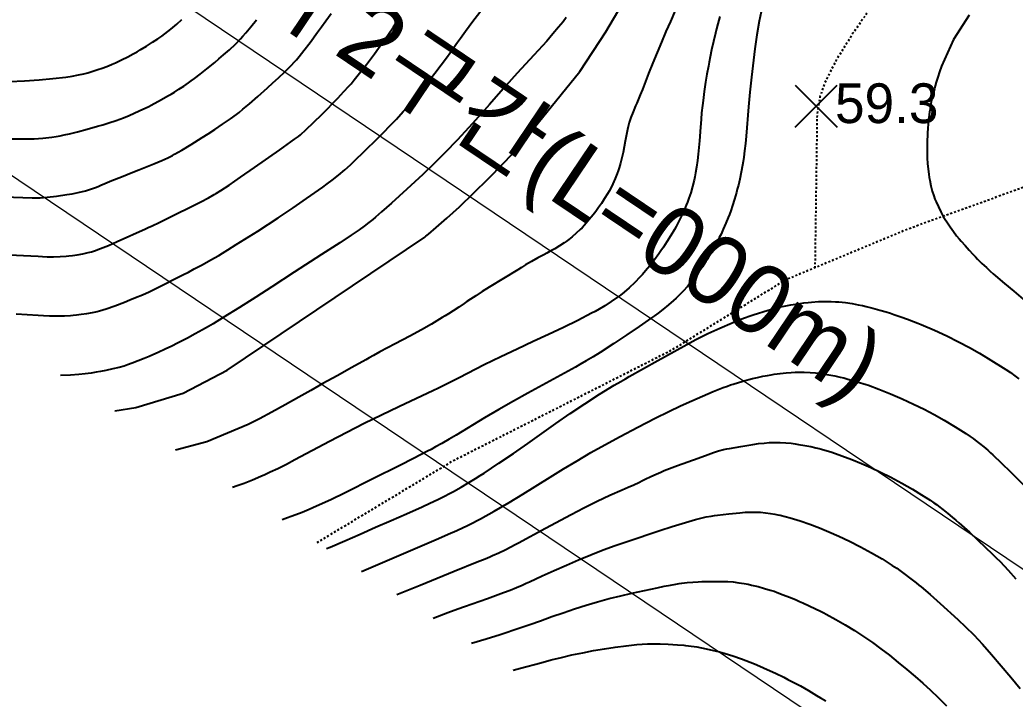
# Model space of a CAD drawing. Header units: millimetres. Extents: x 156921 to 159642, y 477538 to 479586.
# Drawn here: x 157481.7 to 157531.8, y 479121.6 to 479155.8 of the extents above; entities that cross this region are included whole.
import ezdxf

# ---------------------------------------------------------------- set-up
doc = ezdxf.new("R2010")
doc.units = ezdxf.units.MM
doc.header["$MEASUREMENT"] = 0
for name, pattern in [('5M2P5', [7.5, 5, -2.5]), ('CONT', [2, 1, 1]), ('DGN Style 3', [0.047061, 0.033615, -0.013446])]:
    doc.linetypes.add(name, pattern=pattern)
for name, color, linetype, transparency in [('A0023119', 16, '5M2P5', 0.6), ('F0017111', 94, 'Continuous', 0.6), ('F0017114', 80, 'Continuous', 0.6), ('F0027132', 56, 'Continuous', 0.6), ('F0027217', 56, 'Continuous', 0.6)]:
    doc.layers.add(name, color=color, linetype=linetype, transparency=transparency)
doc.layers.add('평면-임시폴대', color=136, linetype='Continuous', lineweight=9)
doc.layers.add('평면선형_인출선&문자', color=7, linetype='Continuous')
doc.styles.add('HM 4_폴대', font='BAREUNDOTUMPRO1.TTF')
doc.styles.add('HM 6_일반문자', font='BAREUNDOTUMPRO1.TTF')

# ---------------------------------------------------------------- blocks, each defined once
blk = doc.blocks.new('F0027217')
at = {"layer": 'F0027217'}
for points in [[(-0.707, 0.707), (0.707, -0.707)], [(-0.707, -0.707), (0.707, 0.707)]]:
    blk.add_lwpolyline(points, dxfattribs=at)

msp = doc.modelspace()

# ---------------------------------------------------------------- linework, layer by layer
at = {"layer": 'A0023119', "linetype": 'DGN Style 3', "transparency": 33554521, "flags": 128}
for points in [[(157579.074, 479330.376), (157578.047, 479326.236), (157577.348, 479322.314), (157576.724, 479316.971), (157576.191, 479312.093), (157576.214, 479307.709), (157576.647, 479303.925), (157577.009, 479300.539), (157577.115, 479296.181), (157577.931, 479291.625), (157578.59, 479287.014), (157579.96, 479282.91), (157581.192, 479279.495), (157582.144, 479277.067), (157583.134, 479274.927), (157583.421, 479273.387), (157583.483, 479272.478), (157583.313, 479271.083), (157582.683, 479267.164), (157581.774, 479264.026), (157580.768, 479261.93), (157578.606, 479258.345), (157577.041, 479255.086), (157575.162, 479250.777), (157573.498, 479244.967), (157571.815, 479238.374), (157570.375, 479233.284), (157568.714, 479228.696), (157567.678, 479226.251), (157562.926, 479217.194), (157560.07, 479213.604), (157558.46, 479211.576), (157557.844, 479210.699), (157557.423, 479209.94), (157557.116, 479209.34), (157556.927, 479208.836), (157556.477, 479206.025), (157556.171, 479204.278), (157554.952, 479200.671), (157552.918, 479197.773), (157552.336, 479197.262), (157547.333, 479194.407), (157545.696, 479193.279), (157544.439, 479192.348), (157543.077, 479190.417), (157542.771, 479189.679), (157541.262, 479184.771), (157540.374, 479182.692), (157537.724, 479177.768), (157535.393, 479174.184), (157534.569, 479172.772), (157534.127, 479171.908), (157533.472, 479170.701), (157533.177, 479170.132), (157531.476, 479166.812), (157531.046, 479166.019), (157530.589, 479165.131), (157529.896, 479163.715), (157524.265, 479156.098), (157523.59, 479155.128), (157522.752, 479153.782), (157522.167, 479152.627), (157521.933, 479151.923), (157521.784, 479151.006), (157521.677, 479143.337)], [(157496.616, 479129.493), (157503.461, 479133.61), (157514.479, 479139.19), (157520.228, 479142.735), (157526.38, 479145.292), (157533.469, 479147.852), (157543.911, 479150.572), (157555.427, 479156.515), (157565.975, 479161.988), (157575.555, 479166.952), (157590.963, 479174.684)]]:
    msp.add_lwpolyline(points, dxfattribs=at)
at = {"layer": 'F0017111', "transparency": 33554521, "flags": 128}
for points in [[(157481.475, 479141.004), (157482.569, 479140.94), (157482.842, 479140.925), (157483.149, 479140.913), (157483.523, 479140.906), (157483.896, 479140.909), (157484.2, 479140.925), (157484.335, 479140.937), (157484.505, 479140.955), (157484.746, 479140.986), (157485.024, 479141.028), (157485.306, 479141.078), (157485.483, 479141.111), (157485.544, 479141.126), (157485.655, 479141.157), (157485.994, 479141.261), (157486.43, 479141.411), (157486.925, 479141.598), (157487.189, 479141.702), (157487.48, 479141.82), (157487.829, 479141.967), (157488.168, 479142.117), (157488.434, 479142.245), (157489.886, 479142.982), (157490.136, 479143.109), (157490.434, 479143.264), (157490.829, 479143.477), (157491.26, 479143.716), (157491.663, 479143.95), (157491.858, 479144.066), (157492.127, 479144.229), (157492.544, 479144.488), (157493.626, 479145.173), (157494.664, 479145.845), (157495.411, 479146.341), (157496.084, 479146.807), (157496.9, 479147.389), (157497.122, 479147.549), (157497.375, 479147.738), (157497.692, 479147.987), (157498.016, 479148.255), (157498.292, 479148.503), (157498.419, 479148.622), (157498.605, 479148.8), (157498.91, 479149.098), (157499.754, 479149.934), (157499.994, 479150.173), (157500.267, 479150.451), (157500.607, 479150.808), (157500.956, 479151.184), (157501.252, 479151.518), (157501.388, 479151.675), (157501.569, 479151.893), (157501.844, 479152.232), (157502.179, 479152.653), (157502.539, 479153.117), (157503.179, 479153.965), (157503.42, 479154.297), (157503.608, 479154.566), (157503.688, 479154.686), (157503.831, 479154.885), (157504.095, 479155.243), (157504.463, 479155.731), (157506.251, 479158.065)], [(157480.371, 479146.909), (157482.272, 479146.843), (157482.478, 479146.838), (157482.546, 479146.839), (157482.669, 479146.845), (157483.037, 479146.875), (157483.499, 479146.927), (157484.014, 479147.005), (157484.285, 479147.049), (157484.587, 479147.109), (157484.952, 479147.199), (157485.312, 479147.307), (157485.464, 479147.364), (157485.599, 479147.422), (157485.724, 479147.482), (157485.927, 479147.571), (157486.284, 479147.719), (157486.763, 479147.91), (157487.335, 479148.131), (157487.643, 479148.249), (157487.985, 479148.383), (157488.394, 479148.549), (157488.793, 479148.718), (157489.104, 479148.86), (157489.272, 479148.941), (157489.332, 479148.973), (157489.447, 479149.036), (157489.805, 479149.243), (157490.278, 479149.528), (157490.834, 479149.875), (157491.132, 479150.065), (157491.464, 479150.279), (157491.862, 479150.545), (157492.251, 479150.814), (157492.557, 479151.039), (157492.689, 479151.141), (157492.887, 479151.301), (157493.214, 479151.58), (157493.638, 479151.951), (157494.125, 479152.39), (157494.385, 479152.626), (157494.666, 479152.885), (157494.989, 479153.19), (157495.289, 479153.483), (157495.502, 479153.705), (157495.586, 479153.798), (157495.721, 479153.96), (157495.955, 479154.259), (157496.269, 479154.672), (157496.641, 479155.177), (157496.841, 479155.452), (157497.061, 479155.758), (157497.318, 479156.127)], [(157486.441, 479136.119), (157487.498, 479136.284), (157489.88, 479137.008), (157492.083, 479138.164), (157502.033, 479144.871), (157502.097, 479144.92), (157502.221, 479145.02), (157502.616, 479145.35), (157503.149, 479145.816), (157503.784, 479146.393), (157505.228, 479147.793), (157506.001, 479148.592), (157506.401, 479149.017), (157506.81, 479149.457), (157509.838, 479153.207), (157511.148, 479155.2), (157511.752, 479156.226)], [(157514.636, 479156.271), (157514.4, 479155.729), (157514.175, 479155.211), (157513.952, 479154.684), (157513.511, 479153.634), (157513.299, 479153.11), (157513.1, 479152.574), (157512.999, 479152.302), (157512.889, 479152.027), (157512.788, 479151.784), (157512.71, 479151.609), (157512.644, 479151.468), (157512.521, 479151.182), (157512.414, 479150.891), (157512.331, 479150.631), (157512.281, 479150.442), (157512.247, 479150.288), (157512.122, 479149.691), (157512.017, 479149.127), (157511.963, 479148.857), (157511.897, 479148.59), (157511.831, 479148.359), (157511.776, 479148.197), (157511.727, 479148.068), (157511.624, 479147.812), (157511.508, 479147.558), (157511.398, 479147.336), (157511.313, 479147.178), (157511.24, 479147.052), (157511.09, 479146.804), (157510.933, 479146.561), (157510.79, 479146.352), (157510.684, 479146.206), (157510.596, 479146.091), (157510.419, 479145.867), (157510.236, 479145.651), (157510.073, 479145.469), (157509.954, 479145.343), (157509.857, 479145.247), (157509.661, 479145.06), (157509.461, 479144.886), (157509.283, 479144.742), (157509.154, 479144.647), (157509.049, 479144.575), (157508.827, 479144.43), (157508.583, 479144.283), (157508.355, 479144.153), (157508.179, 479144.059), (157508.029, 479143.982), (157507.722, 479143.82), (157507.402, 479143.64), (157507.113, 479143.471), (157506.899, 479143.34), (157506.722, 479143.228), (157506.009, 479142.783), (157505.285, 479142.342), (157504.933, 479142.127), (157504.604, 479141.919), (157504.332, 479141.743), (157504.152, 479141.621), (157504.017, 479141.526), (157503.745, 479141.34), (157503.472, 479141.159), (157503.232, 479141.005), (157503.059, 479140.898), (157502.92, 479140.814), (157502.378, 479140.492), (157501.866, 479140.196), (157501.29, 479139.879), (157500.555, 479139.496), (157500.157, 479139.29), (157499.776, 479139.088), (157499.455, 479138.913), (157499.235, 479138.791), (157499.067, 479138.694), (157498.37, 479138.301), (157497.626, 479137.892), (157496.909, 479137.498), (157496.296, 479137.149), (157495.696, 479136.806), (157495.017, 479136.429), (157494.332, 479136.057), (157493.712, 479135.727), (157493.145, 479135.437), (157491.062, 479134.564), (157489.485, 479134.137)], [(157516.895, 479155.98), (157516.791, 479155.61), (157516.722, 479155.347), (157516.67, 479155.138), (157516.571, 479154.72), (157516.478, 479154.303), (157516.401, 479153.939), (157516.351, 479153.68), (157516.313, 479153.474), (157516.24, 479153.063), (157516.174, 479152.66), (157516.121, 479152.311), (157516.087, 479152.067), (157516.062, 479151.873), (157516.016, 479151.492), (157515.976, 479151.12), (157515.945, 479150.802), (157515.927, 479150.581), (157515.915, 479150.407), (157515.862, 479149.721), (157515.801, 479149.048), (157515.763, 479148.716), (157515.716, 479148.386), (157515.668, 479148.099), (157515.628, 479147.895), (157515.592, 479147.732), (157515.514, 479147.411), (157515.424, 479147.095), (157515.335, 479146.822), (157515.265, 479146.63), (157515.204, 479146.479), (157515.074, 479146.176), (157514.93, 479145.871), (157514.795, 479145.602), (157514.691, 479145.408), (157514.601, 479145.253), (157514.419, 479144.942), (157514.227, 479144.633), (157514.052, 479144.363), (157513.923, 479144.171), (157513.815, 479144.018), (157513.595, 479143.716), (157513.365, 479143.42), (157513.155, 479143.165), (157513, 479142.987), (157512.871, 479142.847), (157512.607, 479142.575), (157512.33, 479142.316), (157512.079, 479142.099), (157511.893, 479141.952), (157511.738, 479141.84), (157511.425, 479141.621), (157511.104, 479141.414), (157510.818, 479141.239), (157510.609, 479141.121), (157510.439, 479141.031), (157509.744, 479140.672), (157509.02, 479140.32), (157508.268, 479139.966), (157507.489, 479139.606), (157506.687, 479139.234), (157505.867, 479138.845), (157505.033, 479138.436), (157504.191, 479138.003), (157503.766, 479137.783), (157503.338, 479137.567), (157502.961, 479137.381), (157502.69, 479137.25), (157502.472, 479137.147), (157500.728, 479136.327), (157499.858, 479135.91), (157498.988, 479135.477), (157498.118, 479135.03), (157497.247, 479134.573), (157495.504, 479133.648), (157495.069, 479133.422), (157494.637, 479133.207), (157494.26, 479133.027), (157493.993, 479132.904), (157493.781, 479132.811), (157493.361, 479132.632), (157492.949, 479132.47), (157492.595, 479132.34), (157492.365, 479132.262)], [(157519.028, 479156.435), (157518.875, 479155.742), (157518.751, 479155.043), (157518.654, 479154.341), (157518.487, 479152.918), (157518.409, 479152.169), (157518.34, 479151.42), (157518.215, 479149.943), (157518.18, 479149.58), (157518.137, 479149.217), (157518.095, 479148.9), (157518.06, 479148.675), (157518.029, 479148.494), (157517.964, 479148.138), (157517.891, 479147.788), (157517.823, 479147.487), (157517.77, 479147.276), (157517.725, 479147.11), (157517.631, 479146.783), (157517.531, 479146.465), (157517.439, 479146.193), (157517.37, 479146.004), (157517.312, 479145.856), (157517.193, 479145.563), (157517.066, 479145.274), (157516.951, 479145.023), (157516.864, 479144.847), (157516.793, 479144.708), (157516.646, 479144.432), (157516.496, 479144.161), (157516.361, 479143.928), (157516.262, 479143.764), (157516.181, 479143.635), (157516.014, 479143.379), (157515.84, 479143.126), (157515.681, 479142.906), (157515.563, 479142.751), (157515.466, 479142.627), (157515.263, 479142.383), (157515.045, 479142.144), (157514.844, 479141.938), (157514.691, 479141.793), (157514.563, 479141.679), (157514.301, 479141.453), (157514.029, 479141.231), (157513.782, 479141.04), (157513.6, 479140.906), (157513.449, 479140.8), (157512.838, 479140.374), (157512.205, 479139.942), (157511.548, 479139.506), (157510.866, 479139.065), (157510.516, 479138.847), (157510.162, 479138.633), (157509.849, 479138.449), (157509.623, 479138.321), (157509.44, 479138.22), (157507.969, 479137.42), (157507.231, 479137.019), (157506.497, 479136.612), (157505.77, 479136.196), (157505.051, 479135.769), (157503.62, 479134.902), (157503.261, 479134.688), (157502.901, 479134.481), (157502.586, 479134.305), (157502.361, 479134.183), (157502.181, 479134.088), (157501.471, 479133.719), (157500.781, 479133.373), (157499.427, 479132.694), (157498.034, 479131.996), (157497.312, 479131.648), (157496.586, 479131.317), (157496.222, 479131.16), (157495.859, 479131.011), (157495.541, 479130.885), (157495.315, 479130.799), (157495.134, 479130.734), (157494.858, 479130.638)], [(157529.436, 479156.048), (157528.651, 479154.81), (157528.047, 479153.476), (157527.949, 479153.196), (157527.857, 479152.912), (157527.781, 479152.663), (157527.73, 479152.483), (157527.691, 479152.338), (157527.618, 479152.048), (157527.554, 479151.756), (157527.504, 479151.499), (157527.473, 479151.315), (157527.452, 479151.168), (157527.414, 479150.873), (157527.383, 479150.579), (157527.361, 479150.324), (157527.349, 479150.142), (157527.343, 479149.997), (157527.333, 479149.707), (157527.329, 479149.42), (157527.329, 479149.169), (157527.332, 479148.991), (157527.336, 479148.849), (157527.35, 479148.566), (157527.375, 479148.285), (157527.404, 479148.04), (157527.43, 479147.866), (157527.455, 479147.727), (157527.513, 479147.451), (157527.586, 479147.179), (157527.66, 479146.944), (157527.721, 479146.779), (157527.776, 479146.648), (157527.892, 479146.388), (157528.02, 479146.133), (157528.141, 479145.912), (157528.234, 479145.757), (157528.314, 479145.634), (157528.478, 479145.39), (157528.652, 479145.148), (157528.812, 479144.938), (157528.932, 479144.789), (157529.032, 479144.671), (157529.234, 479144.437), (157529.441, 479144.207), (157529.625, 479144.009), (157529.759, 479143.87), (157529.868, 479143.761), (157530.088, 479143.545), (157530.31, 479143.334), (157530.507, 479143.152), (157530.649, 479143.026), (157530.763, 479142.926), (157531.226, 479142.531), (157531.697, 479142.141), (157532.165, 479141.752)], [(157480.754, 479143.991), (157482.582, 479143.9), (157482.787, 479143.889), (157483.028, 479143.881), (157483.341, 479143.88), (157483.676, 479143.889), (157483.98, 479143.91), (157484.125, 479143.923), (157484.303, 479143.945), (157484.547, 479143.982), (157484.82, 479144.031), (157485.088, 479144.089), (157485.253, 479144.128), (157485.309, 479144.145), (157485.411, 479144.178), (157485.719, 479144.29), (157486.111, 479144.447), (157486.555, 479144.642), (157487.986, 479145.289), (157488.109, 479145.344), (157488.309, 479145.437), (157488.663, 479145.605), (157489.713, 479146.115), (157490.021, 479146.267), (157490.361, 479146.437), (157490.761, 479146.642), (157491.146, 479146.844), (157491.437, 479147.007), (157491.56, 479147.078), (157491.778, 479147.217), (157492.191, 479147.49), (157492.766, 479147.88), (157493.473, 479148.369), (157494.749, 479149.262), (157495.488, 479149.79), (157495.635, 479149.897), (157495.685, 479149.939), (157495.78, 479150.019), (157496.068, 479150.278), (157496.441, 479150.63), (157496.869, 479151.053), (157497.662, 479151.865), (157497.968, 479152.19), (157498.216, 479152.461), (157498.325, 479152.584), (157498.487, 479152.778), (157498.755, 479153.115), (157499.102, 479153.564), (157499.501, 479154.095), (157499.713, 479154.381), (157499.944, 479154.698), (157500.21, 479155.078), (157500.46, 479155.448), (157500.64, 479155.737), (157500.712, 479155.862)], [(157480.79, 479149.815), (157481.777, 479149.809), (157482.122, 479149.808), (157482.221, 479149.81), (157482.379, 479149.817), (157482.804, 479149.848), (157483.261, 479149.899), (157483.475, 479149.932), (157483.679, 479149.971), (157483.879, 479150.012), (157484.147, 479150.073), (157484.549, 479150.173), (157485.037, 479150.302), (157485.56, 479150.449), (157485.83, 479150.527), (157486.133, 479150.62), (157486.5, 479150.741), (157486.865, 479150.871), (157487.159, 479150.99), (157487.665, 479151.219), (157488.147, 479151.451), (157488.264, 479151.51), (157488.414, 479151.587), (157488.63, 479151.703), (157489.14, 479151.993), (157489.271, 479152.07), (157489.432, 479152.168), (157489.654, 479152.309), (157489.904, 479152.473), (157490.15, 479152.642), (157490.272, 479152.727), (157490.446, 479152.855), (157490.723, 479153.068), (157491.073, 479153.345), (157491.467, 479153.664), (157491.674, 479153.835), (157491.911, 479154.037), (157492.206, 479154.302), (157492.507, 479154.588), (157492.762, 479154.852), (157492.879, 479154.979), (157493.036, 479155.159), (157493.274, 479155.446), (157493.565, 479155.809)], [(157498.853, 479128.036), (157502.724, 479129.69), (157503.222, 479129.906), (157503.648, 479130.095), (157503.971, 479130.243), (157504.161, 479130.333), (157504.284, 479130.395), (157504.842, 479130.688), (157505.536, 479131.073), (157506.278, 479131.503), (157506.981, 479131.928), (157508.342, 479132.775), (157509.022, 479133.196), (157509.71, 479133.613), (157510.404, 479134.02), (157511.104, 479134.413), (157511.871, 479134.828), (157512.766, 479135.301), (157513.635, 479135.749), (157514.322, 479136.09), (157514.911, 479136.367), (157515.484, 479136.625), (157516.561, 479137.088), (157516.814, 479137.193), (157517.065, 479137.291), (157517.282, 479137.371), (157517.435, 479137.425), (157517.556, 479137.465), (157518.043, 479137.616), (157518.535, 479137.748), (157518.788, 479137.808), (157519.055, 479137.863), (157519.297, 479137.908), (157519.478, 479137.939), (157519.628, 479137.961), (157519.927, 479138.002), (157520.227, 479138.033), (157520.49, 479138.054), (157520.678, 479138.064), (157520.829, 479138.067), (157521.131, 479138.068), (157521.437, 479138.056), (157521.707, 479138.035), (157521.901, 479138.013), (157522.058, 479137.99), (157522.37, 479137.94), (157522.679, 479137.881), (157522.947, 479137.823), (157523.137, 479137.776), (157523.287, 479137.736), (157523.859, 479137.572), (157524.093, 479137.5), (157524.252, 479137.448), (157524.373, 479137.406), (157524.89, 479137.217), (157525.475, 479136.983), (157526.077, 479136.725), (157526.644, 479136.463), (157527.177, 479136.2), (157527.675, 479135.937), (157528.178, 479135.652), (157528.73, 479135.321), (157529.01, 479135.145), (157529.272, 479134.975), (157529.49, 479134.828), (157529.636, 479134.726), (157529.746, 479134.647), (157529.966, 479134.481), (157530.187, 479134.304), (157530.381, 479134.14), (157530.519, 479134.016), (157530.631, 479133.912), (157531.077, 479133.491), (157531.524, 479133.057), (157532.417, 479132.168)], [(157500.636, 479126.875), (157501.8, 479127.353), (157503.524, 479128.05), (157504.675, 479128.513), (157505.074, 479128.677), (157505.306, 479128.775), (157505.455, 479128.839), (157505.759, 479128.976), (157506.078, 479129.129), (157506.367, 479129.275), (157506.582, 479129.388), (157506.759, 479129.485), (157508.11, 479130.221), (157509.401, 479130.909), (157510.053, 479131.244), (157510.71, 479131.569), (157511.357, 479131.873), (157511.977, 479132.145), (157512.277, 479132.273), (157512.57, 479132.405), (157512.821, 479132.522), (157512.997, 479132.607), (157513.135, 479132.676), (157513.41, 479132.81), (157513.684, 479132.936), (157513.922, 479133.041), (157514.091, 479133.111), (157514.225, 479133.164), (157514.759, 479133.368), (157515.284, 479133.556), (157515.801, 479133.739), (157516.312, 479133.931), (157516.569, 479134.024), (157516.832, 479134.105), (157517.068, 479134.168), (157517.241, 479134.206), (157517.381, 479134.233), (157517.954, 479134.335), (157518.548, 479134.431), (157518.844, 479134.472), (157519.13, 479134.502), (157519.372, 479134.522), (157519.539, 479134.529), (157519.668, 479134.531), (157519.935, 479134.528), (157520.221, 479134.511), (157520.484, 479134.487), (157520.682, 479134.461), (157520.847, 479134.435), (157521.169, 479134.381), (157521.471, 479134.322), (157521.722, 479134.267), (157521.89, 479134.225), (157522.016, 479134.189), (157522.523, 479134.037), (157523.035, 479133.863), (157523.538, 479133.675), (157524.021, 479133.476), (157524.498, 479133.265), (157524.985, 479133.037), (157525.497, 479132.779), (157526.049, 479132.48), (157526.586, 479132.175), (157527.051, 479131.899), (157527.266, 479131.765), (157527.479, 479131.624), (157527.665, 479131.496), (157527.797, 479131.401), (157527.902, 479131.322), (157528.123, 479131.151), (157528.366, 479130.954), (157528.592, 479130.765), (157528.767, 479130.615), (157528.915, 479130.485), (157529.452, 479130.006), (157529.88, 479129.611), (157530.62, 479128.908), (157530.807, 479128.726), (157530.999, 479128.532), (157531.402, 479128.102), (157531.796, 479127.661)], [(157502.463, 479125.685), (157503.205, 479125.967), (157503.71, 479126.153), (157504.039, 479126.268), (157505.19, 479126.675), (157506.008, 479126.971), (157506.333, 479127.095), (157506.658, 479127.227), (157506.942, 479127.348), (157507.144, 479127.439), (157507.305, 479127.515), (157507.941, 479127.811), (157508.557, 479128.09), (157509.166, 479128.358), (157509.778, 479128.621), (157510.395, 479128.875), (157511.016, 479129.119), (157511.629, 479129.345), (157512.222, 479129.544), (157512.788, 479129.729), (157513.322, 479129.913), (157513.871, 479130.1), (157514.486, 479130.293), (157515.663, 479130.645), (157515.931, 479130.717), (157516.206, 479130.779), (157516.451, 479130.826), (157516.631, 479130.853), (157516.777, 479130.871), (157517.351, 479130.937), (157517.901, 479130.994), (157518.169, 479131.015), (157518.432, 479131.026), (157518.659, 479131.028), (157518.819, 479131.023), (157518.945, 479131.015), (157519.196, 479130.994), (157519.444, 479130.962), (157519.661, 479130.926), (157519.814, 479130.895), (157519.936, 479130.865), (157520.428, 479130.735), (157520.931, 479130.583), (157521.429, 479130.414), (157521.907, 479130.235), (157522.386, 479130.038), (157522.886, 479129.816), (157523.413, 479129.564), (157523.973, 479129.277), (157524.533, 479128.972), (157525.062, 479128.666), (157525.318, 479128.508), (157525.574, 479128.343), (157525.797, 479128.194), (157525.956, 479128.082), (157526.083, 479127.99), (157526.572, 479127.623), (157526.776, 479127.463), (157526.916, 479127.35), (157527.025, 479127.26), (157527.482, 479126.871), (157527.983, 479126.43), (157528.88, 479125.622), (157529.266, 479125.255), (157529.676, 479124.839), (157529.891, 479124.611), (157530.11, 479124.371), (157530.564, 479123.85), (157531.532, 479122.713), (157532.008, 479122.142)], [(157504.394, 479124.427), (157505.125, 479124.65), (157505.833, 479124.871), (157506.822, 479125.192), (157507.327, 479125.363), (157507.871, 479125.558), (157508.436, 479125.762), (157509.005, 479125.959), (157509.578, 479126.15), (157510.156, 479126.333), (157510.738, 479126.506), (157511.322, 479126.669), (157511.901, 479126.816), (157512.467, 479126.943), (157513.739, 479127.217), (157514.084, 479127.291), (157514.406, 479127.353), (157514.672, 479127.399), (157514.848, 479127.426), (157514.98, 479127.443), (157515.251, 479127.473), (157515.536, 479127.497), (157515.794, 479127.514), (157515.986, 479127.523), (157516.144, 479127.527), (157516.749, 479127.535), (157516.997, 479127.534), (157517.165, 479127.53), (157517.294, 479127.525), (157517.561, 479127.507), (157517.848, 479127.472), (157518.114, 479127.43), (157518.315, 479127.391), (157518.484, 479127.352), (157518.819, 479127.271), (157519.145, 479127.183), (157519.426, 479127.1), (157519.622, 479127.036), (157519.775, 479126.981), (157520.086, 479126.867), (157520.406, 479126.741), (157520.692, 479126.623), (157520.901, 479126.532), (157521.072, 479126.455), (157521.708, 479126.157), (157521.96, 479126.033), (157522.127, 479125.949), (157522.251, 479125.883), (157522.738, 479125.619), (157523.208, 479125.35), (157523.668, 479125.069), (157524.125, 479124.769), (157524.571, 479124.458), (157524.997, 479124.145), (157525.424, 479123.816), (157525.872, 479123.458), (157526.313, 479123.094), (157526.723, 479122.749), (157527.114, 479122.409), (157527.499, 479122.059), (157527.889, 479121.686), (157528.295, 479121.272)]]:
    msp.add_lwpolyline(points, dxfattribs=at)
at = {"layer": 'F0017114', "transparency": 33554521, "flags": 128}
for points in [[(157481.139, 479152.7), (157481.896, 479152.733), (157482.62, 479152.781), (157483.312, 479152.844), (157483.972, 479152.922), (157484.292, 479152.971), (157484.608, 479153.031), (157484.881, 479153.092), (157485.074, 479153.142), (157485.227, 479153.187), (157485.533, 479153.283), (157485.841, 479153.392), (157486.112, 479153.496), (157486.306, 479153.578), (157486.462, 479153.648), (157486.774, 479153.794), (157487.087, 479153.95), (157487.362, 479154.094), (157487.558, 479154.202), (157487.716, 479154.293), (157488.029, 479154.48), (157488.339, 479154.677), (157488.607, 479154.857), (157488.796, 479154.99), (157488.946, 479155.101), (157489.246, 479155.332), (157489.549, 479155.583), (157489.815, 479155.816)], [(157509.163, 479155.922), (157508.998, 479155.711), (157508.773, 479155.435), (157508.487, 479155.095), (157508.176, 479154.738), (157507.528, 479154.028), (157506.689, 479153.113), (157505.99, 479152.337), (157505.292, 479151.548), (157504.737, 479150.924), (157504.249, 479150.387), (157503.661, 479149.753), (157503.063, 479149.128), (157502.492, 479148.555), (157501.938, 479148.022), (157501.138, 479147.281), (157500.363, 479146.574), (157499.865, 479146.136), (157499.556, 479145.871), (157499.417, 479145.756), (157499.228, 479145.607), (157498.989, 479145.425), (157498.729, 479145.236), (157498.326, 479144.958), (157497.765, 479144.587), (157496.838, 479143.992), (157495.466, 479143.104), (157494.336, 479142.365), (157493.53, 479141.842), (157492.71, 479141.321), (157491.889, 479140.814), (157491.379, 479140.506), (157491.152, 479140.372), (157490.852, 479140.201), (157490.481, 479139.994), (157490.089, 479139.783), (157489.798, 479139.63), (157489.584, 479139.521), (157489.305, 479139.382), (157488.965, 479139.219), (157488.612, 479139.055), (157488.353, 479138.937), (157488.163, 479138.855), (157487.916, 479138.752), (157487.616, 479138.633), (157487.305, 479138.517), (157487.077, 479138.435), (157486.903, 479138.378), (157486.659, 479138.309), (157486.34, 479138.229), (157485.984, 479138.151), (157485.708, 479138.098), (157485.502, 479138.062), (157485.244, 479138.023), (157484.936, 479137.983), (157484.628, 479137.95), (157484.2, 479137.921), (157483.706, 479137.9)], [(157497.085, 479129.187), (157497.097, 479129.192), (157497.278, 479129.267), (157498.016, 479129.579), (157498.78, 479129.916), (157499.558, 479130.262), (157500.339, 479130.602), (157501.122, 479130.943), (157501.907, 479131.291), (157502.3, 479131.471), (157502.693, 479131.661), (157503.036, 479131.833), (157503.281, 479131.961), (157503.477, 479132.068), (157503.867, 479132.285), (157504.254, 479132.511), (157504.591, 479132.715), (157504.831, 479132.866), (157505.021, 479132.99), (157505.773, 479133.487), (157506.503, 479133.982), (157507.219, 479134.479), (157507.929, 479134.982), (157508.64, 479135.486), (157509.362, 479135.986), (157510.094, 479136.477), (157510.834, 479136.953), (157511.58, 479137.411), (157511.907, 479137.604), (157512.141, 479137.74), (157512.328, 479137.846), (157513.764, 479138.654), (157515.074, 479139.378), (157515.69, 479139.706), (157516.294, 479140.009), (157516.898, 479140.292), (157517.511, 479140.557), (157517.822, 479140.682), (157518.138, 479140.803), (157518.416, 479140.904), (157518.618, 479140.974), (157518.781, 479141.028), (157519.109, 479141.131), (157519.442, 479141.225), (157519.737, 479141.301), (157519.95, 479141.351), (157520.123, 479141.387), (157520.469, 479141.455), (157520.816, 479141.512), (157521.119, 479141.555), (157521.336, 479141.58), (157521.51, 479141.596), (157521.856, 479141.62), (157522.199, 479141.629), (157522.498, 479141.627), (157522.71, 479141.617), (157522.879, 479141.603), (157523.218, 479141.568), (157523.559, 479141.518), (157523.86, 479141.465), (157524.077, 479141.418), (157524.251, 479141.375), (157524.6, 479141.286), (157524.95, 479141.189), (157525.256, 479141.099), (157525.475, 479141.031), (157525.65, 479140.973), (157526, 479140.855), (157526.346, 479140.731), (157526.647, 479140.618), (157526.861, 479140.533), (157527.031, 479140.463), (157527.693, 479140.18), (157528.323, 479139.89), (157528.914, 479139.598), (157529.459, 479139.31), (157529.957, 479139.026), (157530.406, 479138.752), (157531.294, 479138.197), (157531.523, 479138.049), (157531.746, 479137.888), (157531.938, 479137.739)], [(157506.489, 479123.063), (157506.858, 479123.162), (157507.878, 479123.442), (157508.394, 479123.58), (157508.917, 479123.711), (157509.448, 479123.833), (157509.987, 479123.947), (157510.532, 479124.05), (157511.08, 479124.143), (157511.629, 479124.225), (157512.176, 479124.295), (157512.716, 479124.351), (157513.247, 479124.389), (157513.379, 479124.396), (157513.572, 479124.398), (157513.889, 479124.392), (157514.296, 479124.375), (157514.762, 479124.346), (157515.071, 479124.324), (157515.162, 479124.314), (157515.313, 479124.296), (157515.729, 479124.234), (157516.198, 479124.148), (157516.428, 479124.097), (157516.655, 479124.042), (157516.882, 479123.983), (157517.162, 479123.904), (157517.549, 479123.782), (157517.986, 479123.632), (157518.418, 479123.469), (157518.633, 479123.384), (157518.899, 479123.273), (157519.271, 479123.109), (157519.693, 479122.914), (157520.113, 479122.708), (157520.322, 479122.603), (157520.582, 479122.468), (157520.944, 479122.271), (157521.355, 479122.039), (157521.763, 479121.799), (157521.966, 479121.677), (157522.219, 479121.521)]]:
    msp.add_lwpolyline(points, dxfattribs=at)
at = {"layer": '평면-임시폴대', "linetype": 'CONT', "flags": 128}
for points in [[(157265.079, 479308.061), (157607.161, 479077.634), (157607.589, 479077.346), (157608.022, 479077.054), (157608.455, 479076.763), (157608.888, 479076.472), (157609.321, 479076.181), (157609.755, 479075.89), (157610.188, 479075.599), (157610.621, 479075.308), (157611.055, 479075.018), (157611.488, 479074.727), (157611.922, 479074.437), (157612.355, 479074.147), (157612.789, 479073.856), (157613.223, 479073.566), (157613.657, 479073.276), (157614.091, 479072.986), (157614.525, 479072.697), (157614.959, 479072.407), (157615.393, 479072.118), (157615.827, 479071.828), (157616.261, 479071.539), (157616.696, 479071.25), (157617.13, 479070.96), (157617.565, 479070.671), (157617.999, 479070.383), (157618.434, 479070.094), (157618.869, 479069.805), (157619.303, 479069.517), (157619.738, 479069.228), (157620.173, 479068.94), (157620.608, 479068.652), (157621.043, 479068.363), (157621.479, 479068.075), (157621.914, 479067.788), (157622.349, 479067.5), (157622.784, 479067.212), (157623.22, 479066.924), (157623.655, 479066.637), (157624.091, 479066.35), (157624.527, 479066.062), (157624.962, 479065.775), (157625.398, 479065.488), (157625.834, 479065.201), (157626.27, 479064.914), (157626.706, 479064.628), (157627.142, 479064.341), (157627.578, 479064.055), (157628.015, 479063.768), (157628.451, 479063.482), (157628.887, 479063.196), (157629.324, 479062.91), (157629.76, 479062.624), (157630.197, 479062.338), (157630.633, 479062.052), (157631.07, 479061.767), (157631.507, 479061.481), (157631.944, 479061.196), (157632.381, 479060.91), (157632.818, 479060.625), (157633.255, 479060.34), (157633.692, 479060.055), (157634.129, 479059.77), (157634.567, 479059.486), (157635.004, 479059.201), (157635.441, 479058.917), (157635.879, 479058.632), (157636.317, 479058.348), (157636.754, 479058.064), (157637.192, 479057.779), (157637.63, 479057.496), (157638.068, 479057.212), (157638.506, 479056.928), (157638.944, 479056.644), (157639.382, 479056.361), (157639.82, 479056.077), (157640.258, 479055.794), (157640.696, 479055.511), (157641.135, 479055.228), (157641.573, 479054.945), (157642.012, 479054.662), (157642.45, 479054.379), (157642.889, 479054.096), (157643.328, 479053.814), (157643.767, 479053.531), (157644.205, 479053.249), (157644.644, 479052.967), (157645.083, 479052.685), (157645.522, 479052.403), (157645.962, 479052.121), (157646.401, 479051.839), (157646.84, 479051.557), (157647.279, 479051.276), (157647.719, 479050.994), (157648.158, 479050.713), (157648.598, 479050.432), (157649.038, 479050.151), (157649.477, 479049.87), (157649.917, 479049.589), (157650.357, 479049.308), (157650.797, 479049.027), (157651.237, 479048.747), (157651.677, 479048.466), (157652.117, 479048.186), (157652.557, 479047.905), (157652.998, 479047.625), (157653.438, 479047.345), (157653.878, 479047.065), (157654.319, 479046.786), (157654.759, 479046.506), (157655.2, 479046.226), (157655.641, 479045.947), (157656.081, 479045.667), (157656.522, 479045.388), (157656.963, 479045.109), (157657.404, 479044.83), (157657.845, 479044.551), (157658.286, 479044.272), (157658.727, 479043.994), (157659.169, 479043.715), (157659.61, 479043.436), (157660.051, 479043.158), (157660.493, 479042.88), (157660.934, 479042.602), (157661.376, 479042.324), (157661.818, 479042.046), (157662.259, 479041.768), (157662.701, 479041.49), (157663.143, 479041.213), (157663.585, 479040.935), (157664.027, 479040.658), (157664.469, 479040.38), (157664.911, 479040.103), (157665.353, 479039.826), (157665.796, 479039.549), (157666.238, 479039.272), (157666.681, 479038.996), (157667.123, 479038.719), (157667.566, 479038.443), (157668.008, 479038.166), (157668.451, 479037.89), (157668.894, 479037.614), (157669.337, 479037.338), (157669.779, 479037.062), (157670.222, 479036.786), (157670.666, 479036.51), (157671.109, 479036.235), (157671.552, 479035.959), (157671.995, 479035.684), (157672.438, 479035.408), (157672.882, 479035.133), (157673.325, 479034.858), (157673.769, 479034.583), (157674.212, 479034.308), (157674.656, 479034.034), (157675.1, 479033.759), (157675.544, 479033.485), (157675.987, 479033.21), (157676.431, 479032.936), (157676.875, 479032.662), (157677.32, 479032.388), (157677.764, 479032.114), (157678.208, 479031.84), (157678.652, 479031.566), (157679.097, 479031.293), (157679.541, 479031.019), (157679.985, 479030.746), (157680.43, 479030.472), (157680.875, 479030.199), (157681.319, 479029.926), (157681.764, 479029.653), (157682.209, 479029.38), (157682.654, 479029.108), (157683.099, 479028.835), (157683.544, 479028.563), (157683.989, 479028.29), (157684.434, 479028.018), (157684.879, 479027.746), (157685.325, 479027.474), (157685.77, 479027.202), (157686.216, 479026.93), (157686.661, 479026.658), (157687.107, 479026.387), (157687.552, 479026.115), (157687.998, 479025.844), (157688.444, 479025.572), (157688.89, 479025.301), (157689.336, 479025.03), (157689.782, 479024.759), (157690.228, 479024.488), (157690.674, 479024.218), (157691.12, 479023.947), (157691.566, 479023.676), (157692.012, 479023.406), (157692.459, 479023.136), (157692.905, 479022.866), (157693.352, 479022.596), (157693.798, 479022.326), (157694.245, 479022.056), (157694.692, 479021.786), (157695.139, 479021.517), (157695.586, 479021.247), (157696.032, 479020.978), (157696.479, 479020.708), (157696.927, 479020.439), (157697.374, 479020.17), (157697.821, 479019.901), (157698.268, 479019.632), (157698.715, 479019.364), (157699.163, 479019.095), (157699.61, 479018.827), (157700.058, 479018.558), (157700.505, 479018.29), (157700.953, 479018.022), (157701.401, 479017.754), (157701.849, 479017.486), (157702.297, 479017.218), (157702.745, 479016.95), (157703.193, 479016.683), (157703.641, 479016.415), (157704.089, 479016.148), (157704.537, 479015.881), (157704.985, 479015.613), (157705.434, 479015.346), (157705.882, 479015.079), (157706.33, 479014.813), (157706.779, 479014.546), (157707.228, 479014.279), (157707.676, 479014.013), (157708.125, 479013.747), (157708.574, 479013.48), (157709.023, 479013.214), (157709.472, 479012.948), (157709.921, 479012.682), (157710.37, 479012.416), (157710.819, 479012.151), (157711.268, 479011.885), (157711.717, 479011.62), (157712.167, 479011.354), (157712.616, 479011.089), (157713.066, 479010.824), (157713.515, 479010.559), (157713.965, 479010.294), (157714.414, 479010.029), (157714.864, 479009.765), (157715.314, 479009.5), (157715.764, 479009.236), (157716.214, 479008.971), (157716.664, 479008.707), (157717.114, 479008.443), (157717.564, 479008.179), (157718.014, 479007.915), (157718.464, 479007.651), (157718.915, 479007.388), (157719.365, 479007.124), (157719.816, 479006.861), (157720.266, 479006.597), (157720.717, 479006.334), (157721.167, 479006.071), (157721.618, 479005.808), (157722.069, 479005.545), (157722.52, 479005.282), (157722.971, 479005.02), (157723.422, 479004.757), (157723.873, 479004.495), (157724.324, 479004.232), (157724.775, 479003.97), (157725.226, 479003.708), (157725.678, 479003.446), (157726.129, 479003.184), (157726.58, 479002.923), (157727.032, 479002.661), (157727.483, 479002.399), (157727.935, 479002.138), (157728.387, 479001.877), (157728.839, 479001.615), (157729.29, 479001.354), (157729.742, 479001.093), (157730.194, 479000.833), (157730.646, 479000.572), (157731.098, 479000.311), (157731.551, 479000.051), (157732.003, 478999.79), (157732.455, 478999.53), (157732.908, 478999.27), (157733.36, 478999.01), (157733.812, 478998.75), (157734.265, 478998.49), (157734.718, 478998.23), (157735.17, 478997.971), (157735.623, 478997.711), (157736.076, 478997.452), (157736.529, 478997.193), (157736.982, 478996.933), (157737.435, 478996.674), (157737.888, 478996.416), (157738.341, 478996.157), (157738.794, 478995.898), (157739.247, 478995.639), (157739.701, 478995.381), (157740.154, 478995.123), (157740.608, 478994.864), (157741.061, 478994.606), (157741.515, 478994.348), (157741.968, 478994.09), (157742.422, 478993.832), (157742.876, 478993.575), (157743.33, 478993.317), (157743.784, 478993.06), (157744.238, 478992.802), (157744.692, 478992.545), (157745.146, 478992.288), (157745.6, 478992.031), (157746.054, 478991.774), (157746.508, 478991.517), (157746.963, 478991.261), (157747.417, 478991.004), (157747.872, 478990.748), (157748.326, 478990.492), (157748.781, 478990.235), (157749.236, 478989.979), (157749.69, 478989.723), (157750.145, 478989.467), (157750.6, 478989.212), (157751.055, 478988.956), (157751.51, 478988.701), (157751.965, 478988.445), (157752.42, 478988.19), (157752.875, 478987.935), (157753.331, 478987.68), (157753.786, 478987.425), (157754.241, 478987.17), (157754.697, 478986.915), (157755.152, 478986.66), (157755.608, 478986.406), (157756.063, 478986.152), (157756.519, 478985.897), (157756.975, 478985.643), (157757.431, 478985.389), (157757.887, 478985.135), (157758.343, 478984.881), (157758.799, 478984.628), (157759.255, 478984.374), (157759.711, 478984.121), (157760.167, 478983.867), (157760.623, 478983.614), (157761.08, 478983.361), (157761.536, 478983.108), (157761.993, 478982.855), (157762.449, 478982.602), (157762.906, 478982.35), (157763.362, 478982.097), (157763.819, 478981.845), (157764.276, 478981.592), (157764.733, 478981.34), (157765.19, 478981.088), (157765.647, 478980.836), (157766.104, 478980.584), (157766.561, 478980.332), (157767.018, 478980.081), (157767.475, 478979.829), (157767.932, 478979.578), (157768.39, 478979.326), (157768.847, 478979.075), (157769.305, 478978.824), (157769.762, 478978.573), (157770.22, 478978.322), (157770.677, 478978.072), (157771.135, 478977.821), (157771.593, 478977.57), (157772.051, 478977.32), (157772.509, 478977.07), (157772.967, 478976.82), (157773.425, 478976.57), (157773.883, 478976.32), (157774.341, 478976.07), (157774.799, 478975.82), (157775.257, 478975.571), (157775.716, 478975.321), (157776.174, 478975.072), (157776.633, 478974.823), (157777.091, 478974.573), (157777.55, 478974.324), (157778.008, 478974.076), (157778.467, 478973.827), (157778.926, 478973.578), (157779.385, 478973.33), (157779.844, 478973.081), (157780.303, 478972.833), (157780.762, 478972.585), (157781.221, 478972.336), (157781.68, 478972.088), (157782.139, 478971.841), (157782.598, 478971.593), (157783.058, 478971.345), (157783.517, 478971.098), (157783.977, 478970.85), (157784.436, 478970.603), (157784.896, 478970.356), (157785.355, 478970.109), (157785.815, 478969.862), (157786.275, 478969.615), (157786.735, 478969.368), (157787.195, 478969.122), (157787.655, 478968.875), (157788.115, 478968.629), (157788.575, 478968.383), (157789.035, 478968.136), (157789.495, 478967.89), (157789.955, 478967.644), (157790.416, 478967.399), (157790.876, 478967.153), (157791.336, 478966.907), (157791.797, 478966.662), (157792.257, 478966.417), (157792.718, 478966.171), (157793.179, 478965.926), (157793.64, 478965.681), (157793.93, 478965.527)], [(157258.375, 479298.109), (157600.457, 479067.681), (157600.888, 479067.391), (157601.323, 479067.098), (157601.758, 479066.805), (157602.194, 479066.513), (157602.63, 479066.22), (157603.065, 479065.927), (157603.501, 479065.635), (157603.937, 479065.342), (157604.373, 479065.05), (157604.809, 479064.758), (157605.245, 479064.466), (157605.681, 479064.174), (157606.117, 479063.882), (157606.554, 479063.59), (157606.99, 479063.299), (157607.426, 479063.007), (157607.863, 479062.716), (157608.299, 479062.424), (157608.736, 479062.133), (157609.173, 479061.842), (157609.61, 479061.551), (157610.046, 479061.26), (157610.483, 479060.969), (157610.92, 479060.679), (157611.357, 479060.388), (157611.795, 479060.098), (157612.232, 479059.808), (157612.669, 479059.517), (157613.106, 479059.227), (157613.544, 479058.937), (157613.981, 479058.647), (157614.419, 479058.358), (157614.857, 479058.068), (157615.294, 479057.778), (157615.732, 479057.489), (157616.17, 479057.2), (157616.608, 479056.91), (157617.046, 479056.621), (157617.484, 479056.332), (157617.922, 479056.043), (157618.361, 479055.754), (157618.799, 479055.466), (157619.237, 479055.177), (157619.676, 479054.889), (157620.114, 479054.6), (157620.553, 479054.312), (157620.992, 479054.024), (157621.43, 479053.736), (157621.869, 479053.448), (157622.308, 479053.16), (157622.747, 479052.873), (157623.186, 479052.585), (157623.625, 479052.297), (157624.064, 479052.01), (157624.504, 479051.723), (157624.943, 479051.436), (157625.382, 479051.149), (157625.822, 479050.862), (157626.261, 479050.575), (157626.701, 479050.288), (157627.141, 479050.002), (157627.58, 479049.715), (157628.02, 479049.429), (157628.46, 479049.142), (157628.9, 479048.856), (157629.34, 479048.57), (157629.78, 479048.284), (157630.22, 479047.998), (157630.661, 479047.713), (157631.101, 479047.427), (157631.541, 479047.142), (157631.982, 479046.856), (157632.422, 479046.571), (157632.863, 479046.286), (157633.304, 479046.001), (157633.744, 479045.716), (157634.185, 479045.431), (157634.626, 479045.146), (157635.067, 479044.862), (157635.508, 479044.577), (157635.949, 479044.293), (157636.39, 479044.008), (157636.831, 479043.724), (157637.273, 479043.44), (157637.714, 479043.156), (157638.156, 479042.872), (157638.597, 479042.589), (157639.039, 479042.305), (157639.48, 479042.021), (157639.922, 479041.738), (157640.364, 479041.455), (157640.806, 479041.172), (157641.248, 479040.889), (157641.69, 479040.606), (157642.132, 479040.323), (157642.574, 479040.04), (157643.016, 479039.757), (157643.459, 479039.475), (157643.901, 479039.192), (157644.344, 479038.91), (157644.786, 479038.628), (157645.229, 479038.346), (157645.671, 479038.064), (157646.114, 479037.782), (157646.557, 479037.5), (157647, 479037.219), (157647.443, 479036.937), (157647.886, 479036.656), (157648.329, 479036.374), (157648.772, 479036.093), (157649.215, 479035.812), (157649.658, 479035.531), (157650.102, 479035.25), (157650.545, 479034.969), (157650.989, 479034.689), (157651.432, 479034.408), (157651.876, 479034.128), (157652.32, 479033.848), (157652.763, 479033.567), (157653.207, 479033.287), (157653.651, 479033.007), (157654.095, 479032.727), (157654.539, 479032.448), (157654.983, 479032.168), (157655.428, 479031.889), (157655.872, 479031.609), (157656.316, 479031.33), (157656.761, 479031.051), (157657.205, 479030.772), (157657.65, 479030.493), (157658.094, 479030.214), (157658.539, 479029.935), (157658.984, 479029.656), (157659.429, 479029.378), (157659.874, 479029.099), (157660.319, 479028.821), (157660.764, 479028.543), (157661.209, 479028.265), (157661.654, 479027.987), (157662.099, 479027.709), (157662.544, 479027.431), (157662.99, 479027.154), (157663.435, 479026.876), (157663.881, 479026.599), (157664.326, 479026.321), (157664.772, 479026.044), (157665.218, 479025.767), (157665.664, 479025.49), (157666.109, 479025.213), (157666.555, 479024.936), (157667.001, 479024.66), (157667.448, 479024.383), (157667.894, 479024.107), (157668.34, 479023.831), (157668.786, 479023.554), (157669.233, 479023.278), (157669.679, 479023.002), (157670.125, 479022.726), (157670.572, 479022.451), (157671.019, 479022.175), (157671.465, 479021.9), (157671.912, 479021.624), (157672.359, 479021.349), (157672.806, 479021.074), (157673.253, 479020.799), (157673.7, 479020.524), (157674.147, 479020.249), (157674.594, 479019.974), (157675.041, 479019.699), (157675.489, 479019.425), (157675.936, 479019.15), (157676.384, 479018.876), (157676.831, 479018.602), (157677.279, 479018.328), (157677.726, 479018.054), (157678.174, 479017.78), (157678.622, 479017.506), (157679.07, 479017.233), (157679.518, 479016.959), (157679.966, 479016.686), (157680.414, 479016.413), (157680.862, 479016.139), (157681.31, 479015.866), (157681.758, 479015.593), (157682.207, 479015.32), (157682.655, 479015.048), (157683.104, 479014.775), (157683.552, 479014.503), (157684.001, 479014.23), (157684.45, 479013.958), (157684.898, 479013.686), (157685.347, 479013.414), (157685.796, 479013.142), (157686.245, 479012.87), (157686.694, 479012.598), (157687.143, 479012.327), (157687.592, 479012.055), (157688.042, 479011.784), (157688.491, 479011.513), (157688.94, 479011.241), (157689.39, 479010.97), (157689.839, 479010.699), (157690.289, 479010.429), (157690.738, 479010.158), (157691.188, 479009.887), (157691.638, 479009.617), (157692.088, 479009.346), (157692.538, 479009.076), (157692.988, 479008.806), (157693.438, 479008.536), (157693.888, 479008.266), (157694.338, 479007.996), (157694.788, 479007.727), (157695.238, 479007.457), (157695.689, 479007.187), (157696.139, 479006.918), (157696.59, 479006.649), (157697.04, 479006.38), (157697.491, 479006.111), (157697.942, 479005.842), (157698.392, 479005.573), (157698.843, 479005.304), (157699.294, 479005.036), (157699.745, 479004.767), (157700.196, 479004.499), (157700.647, 479004.231), (157701.099, 479003.963), (157701.55, 479003.695), (157702.001, 479003.427), (157702.453, 479003.159), (157702.904, 479002.891), (157703.356, 479002.624), (157703.807, 479002.356), (157704.259, 479002.089), (157704.711, 479001.822), (157705.162, 479001.555), (157705.614, 479001.288), (157706.066, 479001.021), (157706.518, 479000.754), (157706.97, 479000.487), (157707.422, 479000.221), (157707.874, 478999.954), (157708.327, 478999.688), (157708.779, 478999.422), (157709.231, 478999.156), (157709.684, 478998.89), (157710.136, 478998.624), (157710.589, 478998.358), (157711.042, 478998.093), (157711.494, 478997.827), (157711.947, 478997.562), (157712.4, 478997.296), (157712.853, 478997.031), (157713.306, 478996.766), (157713.759, 478996.501), (157714.212, 478996.236), (157714.665, 478995.972), (157715.118, 478995.707), (157715.572, 478995.443), (157716.025, 478995.178), (157716.479, 478994.914), (157716.932, 478994.65), (157717.386, 478994.386), (157717.839, 478994.122), (157718.293, 478993.858), (157718.747, 478993.594), (157719.201, 478993.331), (157719.655, 478993.067), (157720.109, 478992.804), (157720.563, 478992.54), (157721.017, 478992.277), (157721.471, 478992.014), (157721.925, 478991.751), (157722.379, 478991.489), (157722.834, 478991.226), (157723.288, 478990.963), (157723.743, 478990.701), (157724.197, 478990.439), (157724.652, 478990.176), (157725.107, 478989.914), (157725.561, 478989.652), (157726.016, 478989.39), (157726.471, 478989.129), (157726.926, 478988.867), (157727.381, 478988.605), (157727.836, 478988.344), (157728.291, 478988.083), (157728.747, 478987.821), (157729.202, 478987.56), (157729.657, 478987.299), (157730.113, 478987.038), (157730.568, 478986.778), (157731.024, 478986.517), (157731.479, 478986.256), (157731.935, 478985.996), (157732.391, 478985.736), (157732.847, 478985.476), (157733.302, 478985.216), (157733.758, 478984.956), (157734.214, 478984.696), (157734.67, 478984.436), (157735.127, 478984.176), (157735.583, 478983.917), (157736.039, 478983.658), (157736.495, 478983.398), (157736.952, 478983.139), (157737.408, 478982.88), (157737.865, 478982.621), (157738.321, 478982.362), (157738.778, 478982.104), (157739.235, 478981.845), (157739.691, 478981.587), (157740.148, 478981.328), (157740.605, 478981.07), (157741.062, 478980.812), (157741.519, 478980.554), (157741.976, 478980.296), (157742.433, 478980.038), (157742.891, 478979.78), (157743.348, 478979.523), (157743.805, 478979.265), (157744.263, 478979.008), (157744.72, 478978.751), (157745.178, 478978.494), (157745.635, 478978.237), (157746.093, 478977.98), (157746.551, 478977.723), (157747.009, 478977.466), (157747.467, 478977.21), (157747.924, 478976.954), (157748.382, 478976.697), (157748.841, 478976.441), (157749.299, 478976.185), (157749.757, 478975.929), (157750.215, 478975.673), (157750.673, 478975.417), (157751.132, 478975.162), (157751.59, 478974.906), (157752.049, 478974.651), (157752.507, 478974.396), (157752.966, 478974.141), (157753.425, 478973.885), (157753.883, 478973.631), (157754.342, 478973.376), (157754.801, 478973.121), (157755.26, 478972.866), (157755.719, 478972.612), (157756.178, 478972.358), (157756.637, 478972.103), (157757.097, 478971.849), (157757.556, 478971.595), (157758.015, 478971.341), (157758.475, 478971.088), (157758.934, 478970.834), (157759.394, 478970.58), (157759.853, 478970.327), (157760.313, 478970.074), (157760.773, 478969.82), (157761.232, 478969.567), (157761.692, 478969.314), (157762.152, 478969.062), (157762.612, 478968.809), (157763.072, 478968.556), (157763.532, 478968.304), (157763.992, 478968.051), (157764.453, 478967.799), (157764.913, 478967.547), (157765.373, 478967.295), (157765.834, 478967.043), (157766.294, 478966.791), (157766.755, 478966.539), (157767.215, 478966.288), (157767.676, 478966.036), (157768.137, 478965.785), (157768.598, 478965.534), (157769.058, 478965.282), (157769.519, 478965.031), (157769.98, 478964.78), (157770.441, 478964.53), (157770.902, 478964.279), (157771.364, 478964.028), (157771.825, 478963.778), (157772.286, 478963.528), (157772.748, 478963.277), (157773.209, 478963.027), (157773.67, 478962.777), (157774.132, 478962.528), (157774.594, 478962.278), (157775.055, 478962.028), (157775.517, 478961.779), (157775.979, 478961.529), (157776.441, 478961.28), (157776.903, 478961.031), (157777.365, 478960.782), (157777.827, 478960.533), (157778.289, 478960.284), (157778.751, 478960.035), (157779.213, 478959.787), (157779.675, 478959.538), (157780.138, 478959.29), (157780.6, 478959.042), (157781.063, 478958.793), (157781.525, 478958.545), (157781.988, 478958.297), (157782.45, 478958.05), (157782.913, 478957.802), (157783.376, 478957.554), (157783.839, 478957.307), (157784.302, 478957.06), (157784.765, 478956.812), (157785.228, 478956.565), (157785.691, 478956.318), (157786.154, 478956.072), (157786.617, 478955.825), (157787.08, 478955.578), (157787.544, 478955.332), (157788.007, 478955.085), (157788.299, 478954.93)]]:
    msp.add_lwpolyline(points, dxfattribs=at)

# ---------------------------------------------------------------- block references
at = {"layer": 'F0027217', "linetype": 'Continuous', "lineweight": 13, "transparency": 33554521, "xscale": 1.5, "yscale": 1.5, "zscale": 1.5}
msp.add_blockref('F0027217', (157521.739, 479151.458, -440.731), dxfattribs=at)

# ---------------------------------------------------------------- texts
at = {"layer": 'F0027132', "transparency": 33554521, "style": 'HM 6_일반문자'}
msp.add_text('59.3', height=2, dxfattribs=at).set_placement((157522.689, 479150.608, -440.731))
at = {"layer": '평면선형_인출선&문자', "color": 136, "insert": (157506.963, 479149.161), "char_height": 3.5, "attachment_point": 5, "rotation": 326.0357, "style": 'HM 4_폴대'}
msp.add_mtext('깎기 2구간(L=000m)', dxfattribs=at)

doc.saveas('drawing.dxf')
